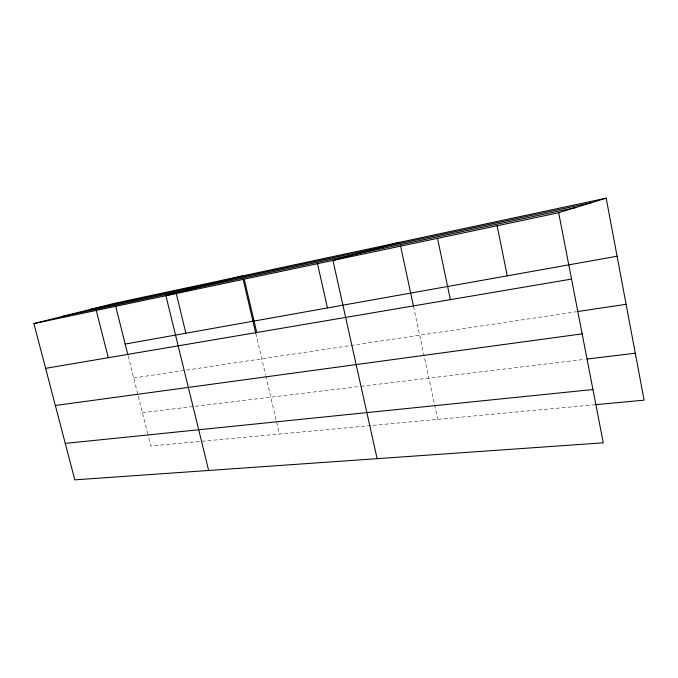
<?xml version="1.0" encoding="UTF-8"?>
<svg xmlns="http://www.w3.org/2000/svg" width="678" height="678" viewBox="0 0 678 678"><rect width="100%" height="100%" fill="white"/><g stroke="black" fill="none" stroke-linecap="round" stroke-linejoin="round"><path stroke-width="0.51" stroke-dasharray="3.39 2.54" d="M133.702 377.993L349.924 345.636M350.958 345.475L575.91 311.812M142.405 412.665L360.086 386.409M361.128 386.291L585.114 359.281M594.987 404.724L150.779 446.022L147.99 434.903M128.184 356.035L147.736 433.886M255.818 333.432L265.564 374.976M265.801 375.985L279.412 434.064M413.529 306.439L434.395 403.885M434.615 404.919L437.708 419.343"/><path stroke-width="1.02" d="M558.672 212.773L603.276 442.819L74.809 479.846L33.9 323.584L558.672 212.773L606.174 198.154L644.1 400.156L596.038 404.622M399.791 242.292L332.94 260.437L377.121 458.667M242.343 275.963L165.915 295.701L208.654 470.473M33.9 323.584L114.921 303.21L606.174 198.154M89.843 309.515L591.886 202.553M62.351 316.423L575.8 207.502M125.176 344.06L617.082 256.233M45.621 368.34L571.529 279.082M576.953 311.651L626.099 304.295M55.342 405.486L582.148 333.864M587.207 359.026L635.286 353.23M65.266 443.395L592.945 389.528M96.259 310.414L108.251 357.704M115.692 306.27L127.939 355.043M176.187 293.337L185.891 333.22M244.241 279.166L256.742 332.508M243.063 279.048L255.818 333.432M317.372 263.115L327.457 307.948M400.444 245.334L413.529 306.439M437.53 238.351L450.37 299.651M497.135 225.74L507.246 275.844"/></g></svg>
